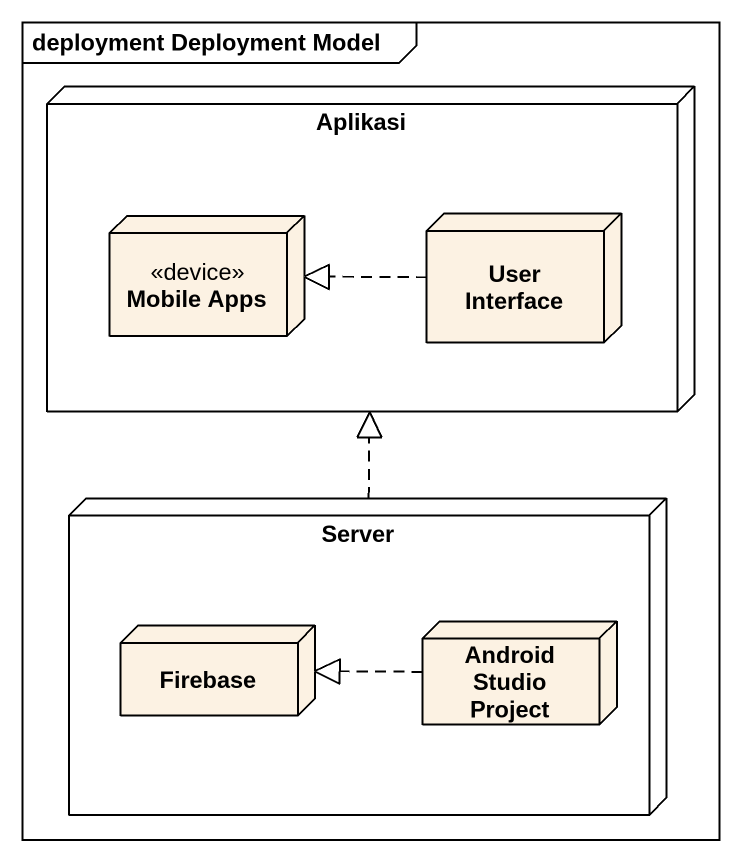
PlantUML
@startuml
mainframe deployment Deployment Model
node Aplikasi {
  node "Mobile Apps" as Mobile_Apps <<device>>
  node "User Interface" as User_Interface
}
node Server {
  node Firebase
  node "Android Studio Project" as Android_Studio_Project
}
User_Interface .left.|> Mobile_Apps
Server .up.|> Aplikasi
Android_Studio_Project .left.|> Firebase
@enduml
